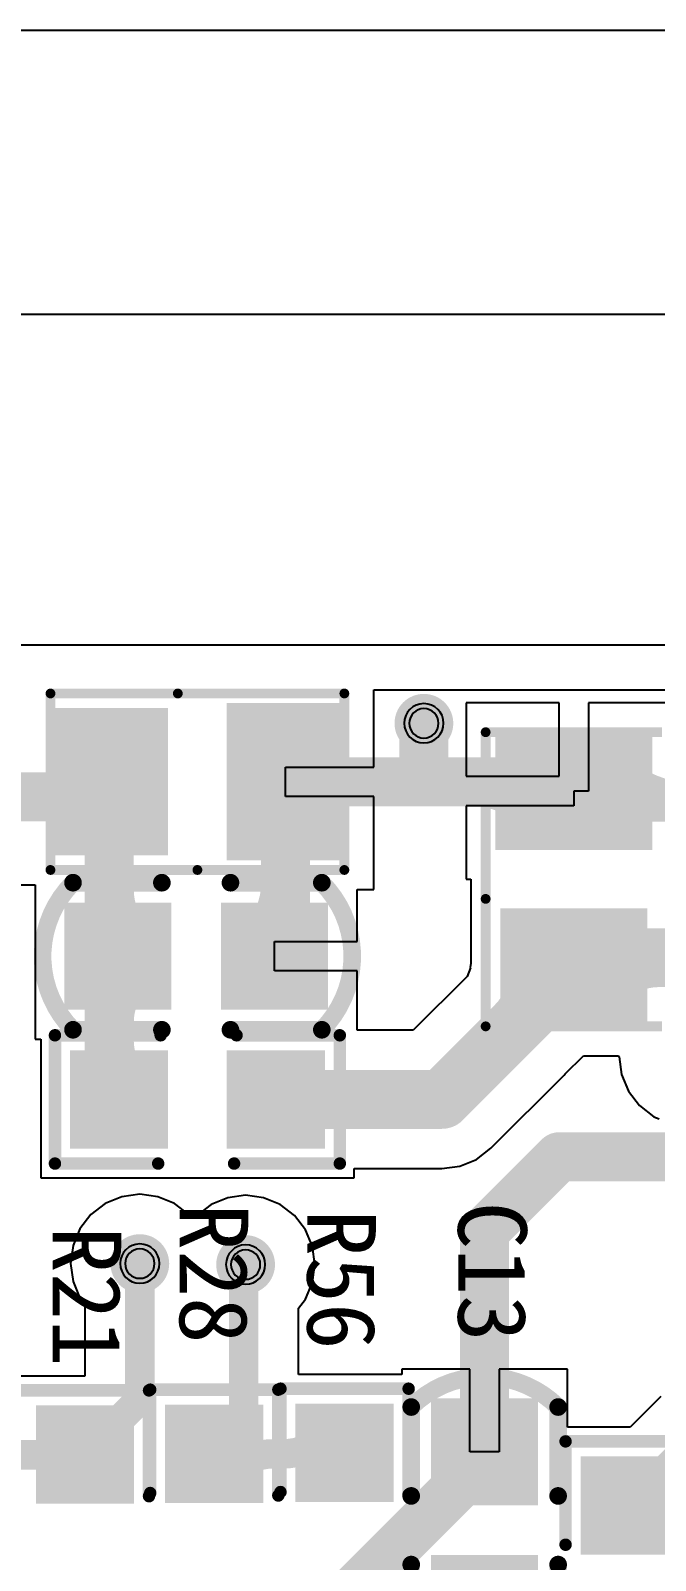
# Model space of a CAD drawing. Header units: inches. Extents: x 32166 to 66782, y 2386 to 7162.
# Drawn here: x 32989.5 to 33085.2, y 3994.6 to 4228.6 of the extents above; entities that cross this region are included whole.
import ezdxf

# ---------------------------------------------------------------- set-up
doc = ezdxf.new("R2010")
doc.units = ezdxf.units.IN
doc.header["$LTSCALE"] = 0.64311
doc.header["$MEASUREMENT"] = 0
doc.layers.get('0').update_dxf_attribs({"linetype": 'CONTINUOUS'})
for name, color, linetype in [('KEEPOUTLAYER', 6, 'CONTINUOUS'), ('MULTILAYER', 9, 'CONTINUOUS'), ('TOPLAYER', 1, 'CONTINUOUS'), ('TOPOVERLAY', 2, 'CONTINUOUS'), ('TOPPASTE', 8, 'CONTINUOUS'), ('TOPSOLDER', 216, 'CONTINUOUS')]:
    doc.layers.add(name, color=color, linetype=linetype)
doc.styles.get("Standard").update_dxf_attribs({"font": 'txt', "width": 0.8})

msp = doc.modelspace()

# ---------------------------------------------------------------- linework, layer by layer
msp.add_line((34728.68, 4185.17), (32209.64, 4185.17))
msp.add_lwpolyline([(32166.21, 2385.86), (34772.11, 2385.86), (34772.11, 4228.61), (32166.21, 4228.61)], close=True)
at = {"layer": 'KEEPOUTLAYER'}
msp.add_line((32955.25, 4134.62), (33358.75, 4134.62), dxfattribs=at)
at = {"layer": 'MULTILAYER'}
for centre, start, end in [((33049.75, 4122.63), 0, 180), ((33049.75, 4122.63), 180, 0), ((33006.25, 4039.97), 0, 180), ((33022.45, 4039.82), 0, 180), ((33006.25, 4039.97), 180, 0), ((33022.45, 4039.82), 180, 0)]:
    msp.add_arc(centre, 2.25, start, end, dxfattribs=at)
at = {"layer": 'TOPLAYER'}
for p, q in [((33042.07, 4115.94), (33042.07, 4127.74)), ((33042.07, 4127.74), (33112.99, 4127.74)), ((33070.45, 4125.77), (33056.2, 4125.77)), ((33056.2, 4125.77), (33056.2, 4114.52)), ((33070.45, 4114.52), (33070.45, 4125.77)), ((33089.2, 4125.77), (33074.95, 4125.77)), ((33074.95, 4125.77), (33074.95, 4112.27)), ((33028.56, 4111.44), (33028.56, 4115.94)), ((33028.56, 4115.94), (33042.07, 4115.94)), ((33056.2, 4114.52), (33070.45, 4114.52)), ((33074.95, 4112.27), (33072.7, 4112.27)), ((33072.7, 4112.27), (33072.7, 4110.02)), ((33042.07, 4111.44), (33028.56, 4111.44)), ((33042.07, 4097.19), (33042.07, 4111.44)), ((33072.7, 4110.02), (33056.2, 4110.02)), ((33056.2, 4110.02), (33056.2, 4098.77)), ((33056.2, 4098.77), (33056.95, 4098.77)), ((33056.95, 4098.77), (33056.95, 4098.77)), ((33056.95, 4098.77), (33056.95, 4098.77)), ((33056.95, 4098.77), (33056.95, 4098.77)), ((33056.95, 4098.77), (33056.95, 4085.96)), ((32988.07, 4097.94), (32990.21, 4097.94)), ((32990.21, 4097.94), (32990.21, 4074.33)), ((33039.54, 4089.24), (33039.54, 4097.19)), ((33039.54, 4097.19), (33042.07, 4097.19)), ((33026.87, 4084.74), (33026.87, 4089.24)), ((33026.87, 4089.24), (33039.54, 4089.24)), ((33039.54, 4084.74), (33026.87, 4084.74)), ((33039.54, 4075.68), (33039.54, 4084.74)), ((33056.9, 4085.22), (33056.36, 4083.91)), ((33056.95, 4085.96), (33056.86, 4085.27)), ((33056.86, 4085.27), (33056.86, 4085.27)), ((33056.86, 4085.27), (33056.9, 4085.22)), ((33056.36, 4083.91), (33048.13, 4075.68)), ((33048.13, 4075.68), (33039.54, 4075.68)), ((32990.21, 4074.33), (32991.07, 4074.33)), ((32991.07, 4074.33), (32991.07, 4053.09)), ((33071.38, 4068.98), (33074.18, 4071.77)), ((33074.18, 4071.77), (33079.53, 4071.77)), ((33079.53, 4071.77), (33079.66, 4071.62)), ((33079.66, 4071.62), (33080.02, 4068.88)), ((33060.01, 4057.61), (33071.23, 4068.82)), ((33071.23, 4068.82), (33071.24, 4068.81)), ((33071.24, 4068.81), (33071.38, 4068.98)), ((33080.02, 4068.88), (33081.08, 4066.33)), ((33081.08, 4066.33), (33082.76, 4064.14)), ((33082.76, 4064.14), (33084.96, 4062.45)), ((33084.96, 4062.45), (33085.75, 4062.12)), ((33055.26, 4054.86), (33057.82, 4055.92)), ((33057.82, 4055.92), (33060.01, 4057.61)), ((33039.07, 4053.09), (33039.07, 4054.5)), ((33039.07, 4054.5), (33052.52, 4054.5)), ((33052.52, 4054.5), (33055.26, 4054.86)), ((32991.07, 4053.09), (33039.07, 4053.09)), ((33000.96, 4049.15), (32998.76, 4047.46)), ((33003.51, 4050.2), (33000.96, 4049.15)), ((33006.25, 4050.57), (33003.51, 4050.2)), ((33008.99, 4050.2), (33006.25, 4050.57)), ((33011.55, 4049.15), (33008.99, 4050.2)), ((33013.74, 4047.46), (33011.55, 4049.15)), ((33017.16, 4049), (33014.96, 4047.31)), ((33019.71, 4050.05), (33017.16, 4049)), ((33022.45, 4050.42), (33019.71, 4050.05)), ((33025.19, 4050.05), (33022.45, 4050.42)), ((33027.75, 4049), (33025.19, 4050.05)), ((33029.94, 4047.31), (33027.75, 4049)), ((32998.76, 4047.46), (32997.08, 4045.27)), ((33013.85, 4047.31), (33013.74, 4047.46)), ((33014.96, 4047.31), (33013.85, 4047.31)), ((33031.62, 4045.12), (33029.94, 4047.31)), ((32997.08, 4045.27), (32996.02, 4042.72)), ((33032.68, 4042.57), (33031.62, 4045.12)), ((32996.02, 4042.72), (32995.66, 4039.97)), ((33033.04, 4039.82), (33032.68, 4042.57)), ((32995.66, 4039.97), (32996.02, 4037.23)), ((33032.68, 4037.08), (33033.04, 4039.82)), ((32996.02, 4037.23), (32997.08, 4034.68)), ((33031.62, 4034.53), (33032.68, 4037.08)), ((32997.08, 4034.68), (32997.84, 4033.69)), ((32997.84, 4033.69), (32997.84, 4022.77)), ((33030.56, 4033.15), (33031.62, 4034.53)), ((33030.56, 4023.02), (33030.56, 4033.15)), ((33056.8, 4023.84), (33046.38, 4023.84)), ((33046.38, 4023.84), (33046.38, 4023.02)), ((33056.8, 4011.17), (33056.8, 4023.84)), ((33071.72, 4023.84), (33061.3, 4023.84)), ((33061.3, 4023.84), (33061.3, 4011.17)), ((33071.72, 4014.97), (33071.72, 4023.84)), ((32997.84, 4022.77), (32985.85, 4022.77)), ((33046.38, 4023.02), (33030.56, 4023.02)), ((33086.03, 4019.64), (33081.35, 4014.97)), ((33081.35, 4014.97), (33071.72, 4014.97)), ((33061.3, 4011.17), (33056.8, 4011.17))]:
    msp.add_line(p, q, dxfattribs=at)
for points, const_width in [([(33047.5, 4122.63, 1), (33052, 4122.63, 1)], 4.5), ([(33047.88, 4122.63, 1), (33051.63, 4122.63, 1)], 3.75), ([(33029.34, 4116.35, 1), (33033.09, 4116.35, 1)], 3.75), ([(32999.69, 4113.69, 1), (33003.44, 4113.69, 1)], 3.75), ([(32999.69, 4113.69, 1), (33003.44, 4113.69, 1)], 3.75), ([(33026.69, 4113.69, 1), (33030.44, 4113.69, 1)], 3.75), ([(33026.69, 4113.69, 1), (33030.44, 4113.69, 1)], 3.75), ([(33035.74, 4113.69, 1), (33039.49, 4113.69, 1)], 3.75), ([(33035.74, 4113.69, 1), (33039.49, 4113.69, 1)], 3.75), ([(33047.88, 4113.69, 1), (33051.63, 4113.69, 1)], 3.75), ([(33047.88, 4113.69, 1), (33051.63, 4113.69, 1)], 3.75), ([(33047.88, 4113.69, 1), (33051.63, 4113.69, 1)], 3.75), ([(33055.35, 4113.69, 1), (33059.1, 4113.69, 1)], 3.75), ([(33069.41, 4113.69, 1), (33073.16, 4113.69, 1)], 3.75), ([(33077.38, 4115.46, 1), (33080.38, 4115.46, 1)], 3), ([(32997.37, 4111.38, 1), (33001.12, 4111.38, 1)], 3.75), ([(32997.37, 4111.38, 1), (33001.12, 4111.38, 1)], 3.75), ([(33029.34, 4111.04, 1), (33033.09, 4111.04, 1)], 3.75), ([(32997.04, 4108.79, 1), (33000.79, 4108.79, 1)], 3.75), ([(33002.34, 4108.79, 1), (33006.09, 4108.79, 1)], 3.75), ([(33065.17, 4109.62, 1), (33068.92, 4109.62, 1)], 3.75), ([(33072.89, 4110.58, 1), (33075.89, 4110.58, 1)], 3), ([(33024.04, 4108.04, 1), (33027.79, 4108.04, 1)], 3.75), ([(33029.34, 4108.04, 1), (33033.09, 4108.04, 1)], 3.75), ([(32999.69, 4102.39, 1), (33003.44, 4102.39, 1)], 3.75), ([(32999.69, 4102.39, 1), (33003.44, 4102.39, 1)], 3.75), ([(33026.69, 4101.64, 1), (33030.44, 4101.64, 1)], 3.75), ([(33026.69, 4101.64, 1), (33030.44, 4101.64, 1)], 3.75), ([(32999.69, 4097.2, 1), (33003.44, 4097.2, 1)], 3.75), ([(33026.69, 4098.12, 1), (33030.44, 4098.12, 1)], 3.75), ([(32999.69, 4088.3, 1), (33003.44, 4088.3, 1)], 3.75), ([(32999.69, 4088.3, 1), (33003.44, 4088.3, 1)], 3.75), ([(33003.06, 4089.06, 1), (33006.81, 4089.06, 1)], 3.75), ([(33022.94, 4089.06, 1), (33026.69, 4089.06, 1)], 3.75), ([(33026.69, 4088.68, 1), (33030.44, 4088.68, 1)], 3.75), ([(33071.95, 4086.78, 1), (33076.45, 4086.78, 1)], 4.5), ([(33071.95, 4086.78, 1), (33076.45, 4086.78, 1)], 4.5), ([(33083.56, 4086.78, 1), (33088.06, 4086.78, 1)], 4.5), ([(32999.69, 4086.99, 1), (33003.44, 4086.99, 1)], 3.75), ([(33001, 4086.99, 1), (33004.75, 4086.99, 1)], 3.75), ([(33003.06, 4084.93, 1), (33006.81, 4084.93, 1)], 3.75), ([(33065.2, 4085.27, 1), (33069.7, 4085.27, 1)], 4.5), ([(33070.45, 4085.27, 1), (33074.95, 4085.27, 1)], 4.5), ([(33070.45, 4085.27, 1), (33074.95, 4085.27, 1)], 4.5), ([(33074.82, 4083.15, 1), (33079.32, 4083.15, 1)], 4.5), ([(32999.69, 4076.79, 1), (33003.44, 4076.79, 1)], 3.75), ([(33061.49, 4076.31, 1), (33065.99, 4076.31, 1)], 4.5), ([(32999.69, 4074.15, 1), (33003.44, 4074.15, 1)], 3.75), ([(32999.69, 4066.59, 1), (33003.44, 4066.59, 1)], 3.75), ([(33002.78, 4066.69, 1), (33006.53, 4066.69, 1)], 3.75), ([(33024.82, 4065.09, 1), (33029.32, 4065.09, 1)], 4.5), ([(33050.27, 4065.09, 1), (33054.77, 4065.09, 1)], 4.5), ([(33050.27, 4065.09, 1), (33054.77, 4065.09, 1)], 4.5), ([(33068.58, 4056.32, 1), (33072.33, 4056.32, 1)], 3.75), ([(33068.58, 4056.32, 1), (33072.33, 4056.32, 1)], 3.75), ([(33057.18, 4044.92, 1), (33060.93, 4044.92, 1)], 3.75), ([(33057.18, 4044.92, 1), (33060.93, 4044.92, 1)], 3.75), ([(33004, 4039.97, 1), (33008.5, 4039.97, 1)], 4.5), ([(33020.2, 4039.82, 1), (33024.7, 4039.82, 1)], 4.5), ([(33005.13, 4039.97, 1), (33007.38, 4039.97, 1)], 2.25), ([(33021.33, 4039.82, 1), (33023.58, 4039.82, 1)], 2.25), ([(33021.03, 4039.52, 1), (33023.28, 4039.52, 1)], 2.25), ([(33021.03, 4039.52, 1), (33023.28, 4039.52, 1)], 2.25), ([(33005.13, 4019.17, 1), (33007.38, 4019.17, 1)], 2.25), ([(33005.13, 4019.17, 1), (33007.38, 4019.17, 1)], 2.25), ([(33057.18, 4018.22, 1), (33060.93, 4018.22, 1)], 3.75), ([(33057.18, 4018.22, 1), (33060.93, 4018.22, 1)], 3.75), ([(33055.11, 4013.24, 1), (33058.86, 4013.24, 1)], 3.75), ([(33059.24, 4013.24, 1), (33062.99, 4013.24, 1)], 3.75), ([(33033.82, 4013.68, 1), (33036.07, 4013.68, 1)], 2.25), ([(33054.26, 4011.18, 1), (33058.01, 4011.18, 1)], 3.75), ([(33057.18, 4011.18, 1), (33060.93, 4011.18, 1)], 3.75), ([(33057.18, 4011.18, 1), (33060.93, 4011.18, 1)], 3.75), ([(33057.18, 4010.06, 1), (33060.93, 4010.06, 1)], 3.75), ([(33057.18, 4010.06, 1), (33060.93, 4010.06, 1)], 3.75), ([(32996.68, 4010.72, 1), (32998.93, 4010.72, 1)], 2.25), ([(32996.73, 4010.77, 1), (32998.98, 4010.77, 1)], 2.25), ([(33016.53, 4010.87, 1), (33018.78, 4010.87, 1)], 2.25), ([(33021.03, 4010.87, 1), (33023.28, 4010.87, 1)], 2.25), ([(33021.03, 4010.87, 1), (33023.28, 4010.87, 1)], 2.25), ([(33025.58, 4010.87, 1), (33027.83, 4010.87, 1)], 2.25), ([(33027.06, 4010.87, 1), (33029.31, 4010.87, 1)], 2.25), ([(33019.18, 4008.22, 1), (33021.43, 4008.22, 1)], 2.25), ([(33051.4, 4004.28, 1), (33055.15, 4004.28, 1)], 3.75), ([(33080.13, 4002.97, 1), (33082.38, 4002.97, 1)], 2.25), ([(33040.68, 3993.56, 1), (33044.43, 3993.56, 1)], 3.75)]:
    msp.add_lwpolyline(points, format="xyb", close=True, dxfattribs=dict(at, const_width=const_width))
for points, const_width in [([(33049.75, 4113.69), (33049.75, 4122.63)], 7.5), ([(32999.25, 4111.38), (33001.57, 4113.69)], 7.5), ([(33001.57, 4088.3), (33001.57, 4113.69)], 7.5), ([(33028.57, 4088.68), (33028.57, 4113.69)], 7.5), ([(33028.57, 4113.69), (33049.75, 4113.69)], 7.5), ([(33049.75, 4113.69), (33071.28, 4113.69)], 7.5), ([(32964.25, 4111.38), (32999.25, 4111.38)], 7.5), ([(33074.39, 4110.58), (33098.05, 4110.58)], 6), ([(33001.57, 4088.3), (33002.88, 4086.99)], 7.5), ([(33072.7, 4085.27), (33074.2, 4086.78)], 9), ([(33074.2, 4086.78), (33098.05, 4086.78)], 9), ([(33001.57, 4066.59), (33001.57, 4086.99)], 7.5), ([(33052.52, 4065.09), (33072.7, 4085.27)], 9), ([(33027.07, 4065.09), (33052.52, 4065.09)], 9), ([(33059.05, 4044.92), (33070.45, 4056.32)], 7.5), ([(33070.45, 4056.32), (33097.75, 4056.32)], 7.5), ([(33059.05, 4011.18), (33059.05, 4044.92)], 7.5), ([(33006.25, 4019.17), (33006.25, 4039.97)], 4.5), ([(33022.15, 4039.52), (33022.45, 4039.82)], 4.5), ([(33022.15, 4010.87), (33022.15, 4039.52)], 4.5), ([(32997.85, 4010.77), (33006.25, 4019.17)], 4.5), ([(33081.25, 4002.97), (33097.75, 4019.47)], 4.5), ([(33037.6, 3988.61), (33059.05, 4010.06)], 7.5), ([(33059.05, 4010.06), (33059.05, 4011.18)], 7.5), ([(32978.28, 4010.72), (32997.81, 4010.72)], 4.5), ([(33017.65, 4010.87), (33022.15, 4010.87)], 4.5)]:
    msp.add_lwpolyline(points, dxfattribs=dict(at, const_width=const_width))
for points, const_width in [([(33037.62, 4113.69, -0.198912), (33031.22, 4116.35)], 7.5), ([(33031.22, 4111.04, -0.198912), (33037.62, 4113.69)], 7.5), ([(33057.22, 4113.69, -0.198912), (33067.05, 4109.62)], 7.5), ([(33090.65, 4110.58, -0.198912), (33078.88, 4115.46)], 6), ([(32998.91, 4108.79, -0.198912), (33001.57, 4102.39)], 7.5), ([(33001.57, 4102.39, -0.198912), (33004.22, 4108.79)], 7.5), ([(33025.91, 4108.04, -0.198912), (33028.57, 4101.64)], 7.5), ([(33028.57, 4101.64, -0.198912), (33031.22, 4108.04)], 7.5), ([(33004.94, 4089.06, -0.198912), (33001.57, 4097.2)], 7.5), ([(33028.57, 4098.12, -0.198912), (33024.81, 4089.06)], 7.5), ([(33077.07, 4083.15, -0.198912), (33085.81, 4086.78)], 9), ([(33001.57, 4076.79, -0.198912), (33004.94, 4084.93)], 7.5), ([(33067.45, 4085.27, -0.198912), (33063.74, 4076.31)], 9), ([(33004.66, 4066.69, -0.198912), (33001.57, 4074.15)], 7.5), ([(33059.05, 4018.22, -0.198912), (33056.99, 4013.24)], 7.5), ([(33061.11, 4013.24, -0.198912), (33059.05, 4018.22)], 7.5), ([(33034.95, 4013.68, -0.198912), (33028.19, 4010.87)], 4.5), ([(33056.13, 4011.18, -0.198912), (33053.28, 4004.28)], 7.5), ([(33020.3, 4008.22, -0.198912), (33026.7, 4010.87)], 4.5), ([(33039.85, 3987.03, -0.198912), (33042.56, 3993.56)], 7.5)]:
    msp.add_lwpolyline(points, format="xyb", dxfattribs=dict(at, const_width=const_width))
for points in [[(33036.07, 4103.19), (33036.07, 4124.19), (33021.07, 4103.19), (33021.07, 4124.19)], [(33009.07, 4103.94), (33009.07, 4123.44), (32994.07, 4103.94), (32994.07, 4123.44)], [(33083.2, 4119.77), (33062.2, 4119.77), (33083.2, 4104.77), (33062.2, 4104.77)], [(32996.21, 4080.33), (33009.54, 4080.33), (32996.21, 4093.66), (33009.54, 4093.66)], [(33020.21, 4080.33), (33033.54, 4080.33), (33020.21, 4093.66), (33033.54, 4093.66)], [(33082.45, 4092.77), (33062.95, 4092.77), (33082.45, 4077.77), (33062.95, 4077.77)], [(33009.07, 4071.09), (32997.07, 4071.09), (33009.07, 4059.09), (32997.07, 4059.09)], [(33033.07, 4071.09), (33021.07, 4071.09), (33033.07, 4059.09), (33021.07, 4059.09)], [(32991.85, 4016.77), (32991.85, 4004.77), (33003.85, 4016.77), (33003.85, 4004.77)], [(33011.65, 4016.87), (33011.65, 4004.87), (33023.65, 4016.87), (33023.65, 4004.87)], [(33031.6, 4017.02), (33031.6, 4005.02), (33043.6, 4017.02), (33043.6, 4005.02)], [(33052.38, 4017.84), (33052.38, 4004.51), (33065.72, 4017.84), (33065.72, 4004.51)], [(33075.25, 4008.97), (33075.25, 3996.97), (33087.25, 4008.97), (33087.25, 3996.97)]]:
    msp.add_solid(points, dxfattribs=at)
at = {"layer": 'TOPOVERLAY'}
for points, const_width in [([(32992.57, 4100.19), (32992.57, 4127.19)], 1.5), ([(32992.57, 4127.19), (33012.07, 4127.19)], 1.5), ([(33012.07, 4127.19), (33037.57, 4127.19)], 1.5), ([(33037.57, 4100.19), (33037.57, 4127.19)], 1.5), ([(33059.2, 4095.77), (33059.2, 4121.27)], 1.5), ([(33059.2, 4121.27), (33086.2, 4121.27)], 1.5), ([(32992.57, 4100.19), (33015.07, 4100.19)], 1.5), ([(33015.07, 4100.19), (33037.57, 4100.19)], 1.5), ([(32996.02, 4098.24), (33009.63, 4098.24)], 2.7), ([(33020.13, 4098.24), (33034.12, 4098.24)], 2.7), ([(33059.2, 4076.27), (33059.2, 4095.77)], 1.5), ([(32996.02, 4075.74), (33009.63, 4075.74)], 2.7), ([(33020.13, 4075.74), (33034.12, 4075.74)], 2.7), ([(33059.2, 4076.27), (33086.2, 4076.27)], 1.5), ([(32993.26, 4055.28), (32993.26, 4074.9)], 1.91), ([(32993.26, 4074.9), (33009.45, 4074.9)], 1.91), ([(33021.07, 4074.9), (33036.88, 4074.9)], 1.91), ([(33036.88, 4055.28), (33036.88, 4074.9)], 1.91), ([(32993.26, 4055.28), (33009.07, 4055.28)], 1.91), ([(33020.69, 4055.28), (33036.88, 4055.28)], 1.91), ([(32988.04, 4020.58), (33007.66, 4020.58)], 1.91), ([(33007.66, 4004.38), (33007.66, 4020.58)], 1.91), ([(33007.84, 4020.68), (33027.46, 4020.68)], 1.91), ([(33007.84, 4004.87), (33007.84, 4020.68)], 1.91), ([(33027.46, 4004.49), (33027.46, 4020.68)], 1.91), ([(33027.79, 4020.83), (33047.41, 4020.83)], 1.91), ([(33027.79, 4005.02), (33027.79, 4020.83)], 1.91), ([(33047.41, 4004.64), (33047.41, 4020.83)], 1.91), ([(33047.8, 4004.43), (33047.8, 4018.03)], 2.7), ([(33070.3, 4004.43), (33070.3, 4018.03)], 2.7), ([(33071.44, 4012.78), (33091.06, 4012.78)], 1.91), ([(33071.44, 3996.97), (33071.44, 4012.78)], 1.91), ([(33047.8, 3979.93), (33047.8, 3993.93)], 2.7), ([(33070.3, 3979.93), (33070.3, 3993.93)], 2.7)]:
    msp.add_lwpolyline(points, dxfattribs=dict(at, const_width=const_width))
for points, const_width in [([(32992.57, 4126.82, 1), (32992.57, 4127.57, 1)], 0.75), ([(32992.57, 4126.82, 1), (32992.57, 4127.57, 1)], 0.75), ([(33012.07, 4126.82, 1), (33012.07, 4127.57, 1)], 0.75), ([(33012.07, 4126.82, 1), (33012.07, 4127.57, 1)], 0.75), ([(33037.57, 4126.82, 1), (33037.57, 4127.57, 1)], 0.75), ([(33037.57, 4126.82, 1), (33037.57, 4127.57, 1)], 0.75), ([(33059.58, 4121.27, 1), (33058.83, 4121.27, 1)], 0.75), ([(33059.58, 4121.27, 1), (33058.83, 4121.27, 1)], 0.75), ([(32992.57, 4099.82, 1), (32992.57, 4100.57, 1)], 0.75), ([(32992.57, 4099.82, 1), (32992.57, 4100.57, 1)], 0.75), ([(33015.07, 4099.82, 1), (33015.07, 4100.57, 1)], 0.75), ([(33015.07, 4099.82, 1), (33015.07, 4100.57, 1)], 0.75), ([(33037.57, 4099.82, 1), (33037.57, 4100.57, 1)], 0.75), ([(33037.57, 4099.82, 1), (33037.57, 4100.57, 1)], 0.75), ([(32996.02, 4098.92, 1), (32996.02, 4097.57, 1)], 1.35), ([(32996.02, 4098.92, 1), (32996.02, 4097.57, 1)], 1.35), ([(33009.63, 4098.92, 1), (33009.63, 4097.57, 1)], 1.35), ([(33020.13, 4098.92, 1), (33020.13, 4097.57, 1)], 1.35), ([(33034.12, 4098.92, 1), (33034.12, 4097.57, 1)], 1.35), ([(33034.12, 4098.92, 1), (33034.12, 4097.57, 1)], 1.35), ([(33059.58, 4095.77, 1), (33058.83, 4095.77, 1)], 0.75), ([(33059.58, 4095.77, 1), (33058.83, 4095.77, 1)], 0.75), ([(32996.02, 4076.42, 1), (32996.02, 4075.07, 1)], 1.35), ([(32996.02, 4076.42, 1), (32996.02, 4075.07, 1)], 1.35), ([(33009.63, 4076.42, 1), (33009.63, 4075.07, 1)], 1.35), ([(33020.13, 4076.42, 1), (33020.13, 4075.07, 1)], 1.35), ([(33034.12, 4076.42, 1), (33034.12, 4075.07, 1)], 1.35), ([(33034.12, 4076.42, 1), (33034.12, 4075.07, 1)], 1.35), ([(33059.58, 4076.27, 1), (33058.83, 4076.27, 1)], 0.75), ([(33059.58, 4076.27, 1), (33058.83, 4076.27, 1)], 0.75), ([(32993.73, 4074.9, 1), (32992.78, 4074.9, 1)], 0.953), ([(32993.73, 4074.9, 1), (32992.78, 4074.9, 1)], 0.953), ([(33009.92, 4074.9, 1), (33008.97, 4074.9, 1)], 0.953), ([(33021.54, 4074.9, 1), (33020.59, 4074.9, 1)], 0.953), ([(33037.35, 4074.9, 1), (33036.4, 4074.9, 1)], 0.953), ([(33037.35, 4074.9, 1), (33036.4, 4074.9, 1)], 0.953), ([(32993.73, 4055.28, 1), (32992.78, 4055.28, 1)], 0.953), ([(32993.73, 4055.28, 1), (32992.78, 4055.28, 1)], 0.953), ([(33009.54, 4055.28, 1), (33008.59, 4055.28, 1)], 0.953), ([(33021.16, 4055.28, 1), (33020.21, 4055.28, 1)], 0.953), ([(33037.35, 4055.28, 1), (33036.4, 4055.28, 1)], 0.953), ([(33037.35, 4055.28, 1), (33036.4, 4055.28, 1)], 0.953), ([(33007.66, 4021.05, 1), (33007.66, 4020.1, 1)], 0.953), ([(33007.66, 4021.05, 1), (33007.66, 4020.1, 1)], 0.953), ([(33007.84, 4021.16, 1), (33007.84, 4020.21, 1)], 0.953), ([(33007.84, 4021.16, 1), (33007.84, 4020.21, 1)], 0.953), ([(33027.46, 4021.16, 1), (33027.46, 4020.21, 1)], 0.953), ([(33027.46, 4021.16, 1), (33027.46, 4020.21, 1)], 0.953), ([(33027.79, 4021.31, 1), (33027.79, 4020.36, 1)], 0.953), ([(33027.79, 4021.31, 1), (33027.79, 4020.36, 1)], 0.953), ([(33047.41, 4021.31, 1), (33047.41, 4020.36, 1)], 0.953), ([(33047.41, 4021.31, 1), (33047.41, 4020.36, 1)], 0.953), ([(33048.48, 4018.03, 1), (33047.13, 4018.03, 1)], 1.35), ([(33048.48, 4018.03, 1), (33047.13, 4018.03, 1)], 1.35), ([(33070.98, 4018.03, 1), (33069.63, 4018.03, 1)], 1.35), ([(33070.98, 4018.03, 1), (33069.63, 4018.03, 1)], 1.35), ([(33071.44, 4013.25, 1), (33071.44, 4012.3, 1)], 0.953), ([(33071.44, 4013.25, 1), (33071.44, 4012.3, 1)], 0.953), ([(33007.66, 4004.86, 1), (33007.66, 4003.91, 1)], 0.953), ([(33007.84, 4005.35, 1), (33007.84, 4004.4, 1)], 0.953), ([(33027.46, 4004.97, 1), (33027.46, 4004.02, 1)], 0.953), ([(33027.79, 4005.5, 1), (33027.79, 4004.55, 1)], 0.953), ([(33048.48, 4004.43, 1), (33047.13, 4004.43, 1)], 1.35), ([(33047.41, 4005.12, 1), (33047.41, 4004.17, 1)], 0.953), ([(33070.98, 4004.43, 1), (33069.63, 4004.43, 1)], 1.35), ([(33071.44, 3997.44, 1), (33071.44, 3996.49, 1)], 0.953), ([(33048.48, 3993.93, 1), (33047.13, 3993.93, 1)], 1.35), ([(33070.98, 3993.93, 1), (33069.63, 3993.93, 1)], 1.35)]:
    msp.add_lwpolyline(points, format="xyb", close=True, dxfattribs=dict(at, const_width=const_width))
at = {"layer": 'TOPOVERLAY', "const_width": 2.7}
for points in [[(32996.02, 4075.74, -0.414214), (32996.02, 4098.24)], [(33034.12, 4098.24, -0.414214), (33034.12, 4075.74)], [(33047.8, 4018.03, -0.414214), (33070.3, 4018.03)]]:
    msp.add_lwpolyline(points, format="xyb", dxfattribs=at)
at = {"layer": 'TOPPASTE'}
for points in [[(33036.07, 4103.19), (33036.07, 4124.19), (33021.07, 4103.19), (33021.07, 4124.19)], [(33009.07, 4103.94), (33009.07, 4123.44), (32994.07, 4103.94), (32994.07, 4123.44)], [(33083.2, 4119.77), (33062.2, 4119.77), (33083.2, 4104.77), (33062.2, 4104.77)], [(32996.21, 4080.33), (33009.54, 4080.33), (32996.21, 4093.66), (33009.54, 4093.66)], [(33020.21, 4080.33), (33033.54, 4080.33), (33020.21, 4093.66), (33033.54, 4093.66)], [(33082.45, 4092.77), (33062.95, 4092.77), (33082.45, 4077.77), (33062.95, 4077.77)], [(33009.07, 4071.09), (32997.07, 4071.09), (33009.07, 4059.09), (32997.07, 4059.09)], [(33033.07, 4071.09), (33021.07, 4071.09), (33033.07, 4059.09), (33021.07, 4059.09)], [(32991.85, 4016.77), (32991.85, 4004.77), (33003.85, 4016.77), (33003.85, 4004.77)], [(33011.65, 4016.87), (33011.65, 4004.87), (33023.65, 4016.87), (33023.65, 4004.87)], [(33031.6, 4017.02), (33031.6, 4005.02), (33043.6, 4017.02), (33043.6, 4005.02)], [(33052.38, 4017.84), (33052.38, 4004.51), (33065.72, 4017.84), (33065.72, 4004.51)], [(33075.25, 4008.97), (33075.25, 3996.97), (33087.25, 4008.97), (33087.25, 3996.97)]]:
    msp.add_solid(points, dxfattribs=at)
at = {"layer": 'TOPSOLDER'}
for centre, start, end in [((33049.75, 4122.63), 0, 180), ((33049.75, 4122.63), 180, 0), ((33006.25, 4039.97), 0, 180), ((33022.45, 4039.82), 0, 180), ((33006.25, 4039.97), 180, 0), ((33022.45, 4039.82), 180, 0)]:
    msp.add_arc(centre, 3.01, start, end, dxfattribs=at)
for points in [[(33010.59, 4102.42), (33010.59, 4124.97), (32992.54, 4102.42), (32992.54, 4124.97)], [(33037.59, 4101.67), (33037.59, 4125.72), (33019.54, 4101.67), (33019.54, 4125.72)], [(33084.72, 4121.3), (33060.68, 4121.3), (33084.72, 4103.25), (33060.68, 4103.25)], [(32994.68, 4078.8), (33011.07, 4078.8), (32994.68, 4095.19), (33011.07, 4095.19)], [(33018.68, 4078.8), (33035.07, 4078.8), (33018.68, 4095.19), (33035.07, 4095.19)], [(33083.97, 4094.3), (33061.43, 4094.3), (33083.97, 4076.25), (33061.43, 4076.25)], [(33010.59, 4072.62), (32995.54, 4072.62), (33010.59, 4057.57), (32995.54, 4057.57)], [(33034.59, 4072.62), (33019.54, 4072.62), (33034.59, 4057.57), (33019.54, 4057.57)], [(33030.08, 4018.55), (33030.08, 4003.5), (33045.12, 4018.55), (33045.12, 4003.5)], [(33050.86, 4019.37), (33050.86, 4002.98), (33067.24, 4019.37), (33067.24, 4002.98)], [(32990.33, 4018.29), (32990.33, 4003.24), (33005.37, 4018.29), (33005.37, 4003.24)], [(33010.13, 4018.4), (33010.13, 4003.35), (33025.17, 4018.4), (33025.17, 4003.35)], [(33073.73, 4010.49), (33073.73, 3995.44), (33088.77, 4010.49), (33088.77, 3995.44)], [(33050.86, 3995.37), (33050.86, 3978.98), (33067.24, 3995.37), (33067.24, 3978.98)]]:
    msp.add_solid(points, dxfattribs=at)

# ---------------------------------------------------------------- texts
at = {"layer": 'TOPOVERLAY'}
for s, p in [('R28', (33012.36, 4049.15)), ('R56', (33031.9, 4048.23)), ('C13', (33055, 4049.43)), ('R21', (32992.9, 4045.68))]:
    msp.add_text(s, height=10.5, rotation=270, dxfattribs=at).set_placement(p)

doc.saveas('drawing.dxf')
